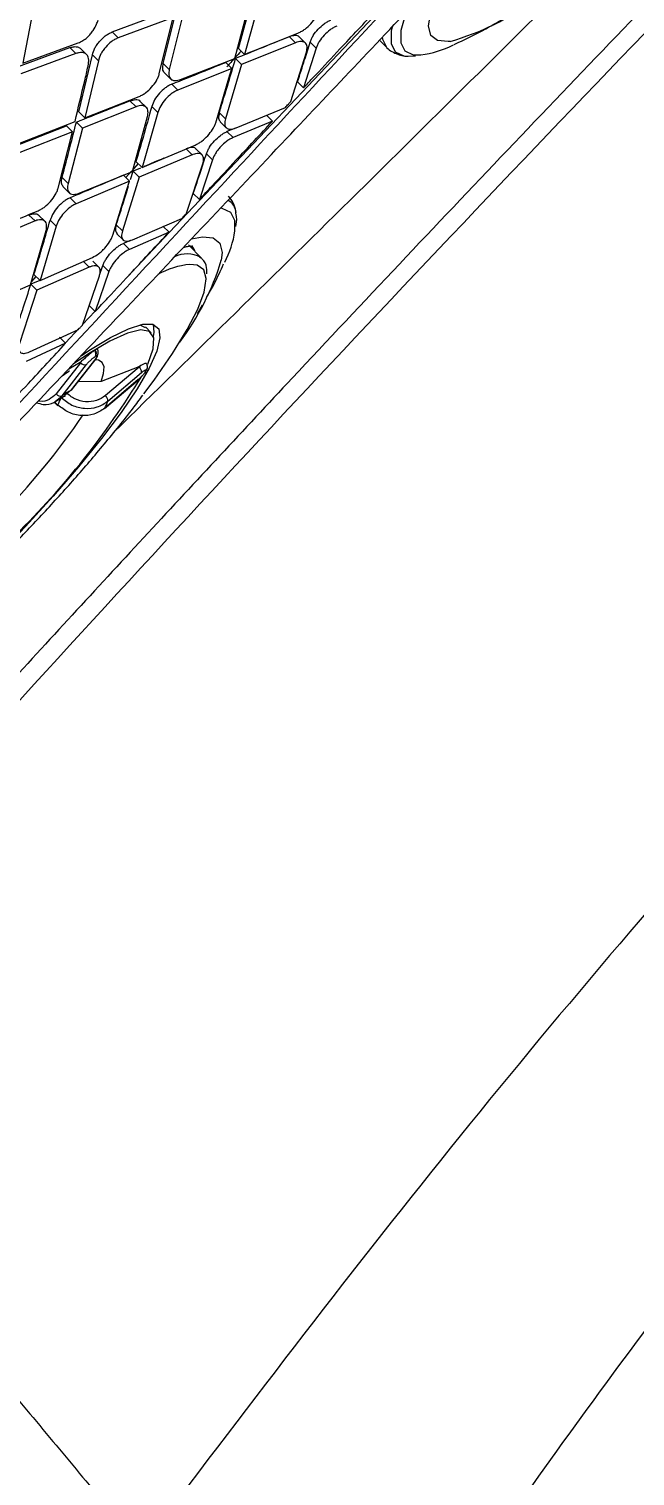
# Model space of a CAD drawing. Extents: x 525 to 613, y 487 to 635.
# Drawn here: x 535.733 to 537.152, y 574.967 to 578.359 of the extents above; entities that cross this region are included whole.
import ezdxf

# ---------------------------------------------------------------- set-up
doc = ezdxf.new("R2010")
doc.units = 0
doc.header["$MEASUREMENT"] = 0
doc.layers.add('1', color=4, linetype='Continuous')
doc.layers.add('STD TEST', color=3, linetype='Continuous')

# ---------------------------------------------------------------- blocks, each defined once
blk = doc.blocks.new('2023 VANGUARD')
at = {"layer": '1', "color": 3, "linetype": 'Continuous', "lineweight": 25}
for p, q in [((-30.8988, -12.6968), (-32.8982, -14.8088)), ((-33.2152, -14.2741), (-33.2417, -14.4127)), ((-32.7453, -14.4016), (-32.7109, -14.272)), ((-32.7365, -14.3784), (-32.7007, -14.249)), ((-32.6866, -14.2629), (-32.7224, -14.3924)), ((-33.0322, -14.3396), (-32.9033, -14.2914)), ((-32.8892, -14.3053), (-33.0182, -14.3535)), ((-32.922, -14.4377), (-32.8892, -14.3053)), ((-32.9127, -14.4134), (-32.8799, -14.2826)), ((-32.8658, -14.2965), (-32.8986, -14.4274)), ((-33.0182, -14.3535), (-33.0322, -14.3396)), ((-32.6993, -14.3831), (-32.596, -14.3416)), ((-33.2607, -14.4239), (-33.1312, -14.3763)), ((-33.2417, -14.4127), (-33.1119, -14.3654)), ((-33.1312, -14.3763), (-33.1171, -14.3901)), ((-33.0923, -14.3924), (-33.1062, -14.3787)), ((-32.7365, -14.3784), (-32.7224, -14.3924)), ((-32.6029, -14.3647), (-32.7291, -14.4157)), ((-32.6029, -14.3647), (-32.6171, -14.3507)), ((-32.5796, -14.3656), (-32.5938, -14.3516)), ((-32.5545, -14.3775), (-32.5838, -14.4704)), ((-32.5687, -14.3635), (-32.5545, -14.3775)), ((-32.406, -14.3588), (-32.3895, -14.3752)), ((-32.3909, -14.3737), (-32.3895, -14.3752)), ((-33.1171, -14.3901), (-33.2467, -14.4378)), ((-33.1103, -14.5267), (-33.0788, -14.393)), ((-33.0647, -14.4069), (-33.0962, -14.5406)), ((-33.0647, -14.4069), (-33.0788, -14.393)), ((-32.8986, -14.4273), (-32.9127, -14.4134)), ((-32.872, -14.451), (-32.7453, -14.4016)), ((-32.752, -14.4249), (-32.7662, -14.4109)), ((-32.7291, -14.4157), (-32.7432, -14.4017)), ((-32.6139, -14.5027), (-32.5774, -14.3868)), ((-32.3391, -14.3965), (-32.3215, -14.3956)), ((-32.9095, -14.4356), (-32.8954, -14.4495)), ((-32.752, -14.4249), (-32.8784, -14.4757)), ((-32.7899, -14.5523), (-32.7587, -14.4481)), ((-32.7291, -14.4157), (-32.7671, -14.5429)), ((-32.7587, -14.4481), (-32.752, -14.4249)), ((-32.8925, -14.4618), (-32.8784, -14.4757)), ((-32.5838, -14.4704), (-32.598, -14.4564)), ((-32.9765, -14.5149), (-33.1021, -14.5647)), ((-33.0962, -14.5406), (-32.969, -14.4906)), ((-32.9765, -14.5149), (-32.9906, -14.5009)), ((-32.9527, -14.5162), (-32.9668, -14.5022)), ((-32.9256, -14.5284), (-32.9397, -14.5144)), ((-32.7421, -14.5645), (-32.6267, -14.5164)), ((-33.2468, -14.5993), (-33.1193, -14.5496)), ((-33.1021, -14.5647), (-33.1162, -14.5507)), ((-33.0962, -14.5406), (-33.1103, -14.5267)), ((-32.985, -14.6664), (-32.9496, -14.5378)), ((-32.9256, -14.5284), (-32.9624, -14.6569)), ((-32.7671, -14.5429), (-32.7813, -14.5289)), ((-32.7793, -14.5499), (-32.7651, -14.564)), ((-32.6567, -14.5485), (-32.7493, -14.5873)), ((-32.6567, -14.5485), (-32.6709, -14.5344)), ((-33.2664, -14.6098), (-33.1393, -14.5598)), ((-33.1252, -14.5737), (-33.2524, -14.6237)), ((-33.1588, -14.7053), (-33.1252, -14.5737)), ((-33.1252, -14.5737), (-33.1393, -14.5598)), ((-33.1021, -14.5647), (-33.1357, -14.6947)), ((-32.7436, -14.5648), (-32.7635, -14.5732)), ((-32.7635, -14.5732), (-32.7493, -14.5873)), ((-32.9406, -14.6477), (-32.8377, -14.6045)), ((-32.8448, -14.6274), (-32.859, -14.6133)), ((-32.8219, -14.6278), (-32.8361, -14.6137)), ((-32.9711, -14.6482), (-32.9865, -14.6652)), ((-32.9624, -14.6569), (-32.9766, -14.6428)), ((-32.8448, -14.6274), (-32.9693, -14.68)), ((-32.9624, -14.6569), (-32.9406, -14.6477)), ((-32.8581, -14.7646), (-32.82, -14.6487)), ((-32.7974, -14.6391), (-32.828, -14.7323)), ((-32.7974, -14.6391), (-32.8116, -14.6251)), ((-33.1357, -14.6947), (-33.1498, -14.6807)), ((-33.1099, -14.7176), (-32.985, -14.6664)), ((-32.9693, -14.68), (-33.0085, -14.806)), ((-32.9919, -14.6895), (-33.0061, -14.6755)), ((-32.9869, -14.6656), (-33.0007, -14.6808)), ((-32.9894, -14.6851), (-32.9835, -14.6659)), ((-32.9661, -14.6585), (-32.9835, -14.6659)), ((-32.9693, -14.68), (-32.9835, -14.6659)), ((-33.147, -14.7026), (-33.1328, -14.7166)), ((-32.9919, -14.6895), (-33.1165, -14.7421)), ((-33.0309, -14.8157), (-32.9985, -14.7114)), ((-32.9985, -14.7114), (-32.9919, -14.6895)), ((-32.828, -14.7323), (-32.8423, -14.7182)), ((-33.1165, -14.7421), (-33.1306, -14.7281)), ((-33.2131, -14.7826), (-33.3369, -14.8343)), ((-33.2131, -14.7826), (-33.2273, -14.7686)), ((-33.1899, -14.7834), (-33.204, -14.7695)), ((-33.1635, -14.795), (-33.1777, -14.7809)), ((-32.9844, -14.8267), (-32.8694, -14.7766)), ((-33.2237, -14.9322), (-33.1872, -14.8047)), ((-33.1635, -14.795), (-33.2014, -14.9223)), ((-33.0085, -14.806), (-33.0228, -14.7919)), ((-33.0211, -14.8126), (-33.0069, -14.8267)), ((-32.8982, -14.8088), (-32.9998, -14.9169)), ((-32.8992, -14.8087), (-32.9919, -14.8492)), ((-32.8992, -14.8087), (-32.9135, -14.7946)), ((-32.9905, -14.8283), (-33.0062, -14.8351)), ((-32.9919, -14.8492), (-33.0062, -14.8351)), ((-32.8232, -14.8696), (-32.8536, -14.8382)), ((-33.1813, -14.9133), (-33.0786, -14.868)), ((-33.086, -14.8907), (-33.1002, -14.8766)), ((-33.0636, -14.8906), (-33.0779, -14.8765)), ((-33.0619, -14.9097), (-33.0542, -14.887)), ((-33.0542, -14.887), (-33.0399, -14.9012)), ((-32.8232, -14.8696), (-32.8249, -14.868)), ((-33.202, -14.9217), (-33.2229, -14.931)), ((-33.211, -14.9128), (-33.2215, -14.9244)), ((-33.2014, -14.9223), (-33.2157, -14.9082)), ((-33.086, -14.8907), (-33.2086, -14.9451)), ((-33.1021, -15.027), (-33.0621, -14.9111)), ((-33.0399, -14.9012), (-33.0721, -14.9946)), ((-33.3465, -14.9853), (-33.2237, -14.9322)), ((-33.2086, -14.9451), (-33.2493, -15.0698)), ((-33.2086, -14.9451), (-33.2229, -14.931)), ((-33.0721, -14.9946), (-33.0865, -14.9804)), ((-32.8322, -14.9998), (-32.8207, -14.9791)), ((-33.0725, -14.9942), (-33.1016, -15.0253)), ((-33.2261, -15.0895), (-33.1115, -15.037)), ((-33.1413, -15.0691), (-33.1557, -15.0549)), ((-33.1094, -15.0337), (-33.142, -15.0684)), ((-32.9675, -15.0263), (-32.9553, -15.0321)), ((-32.9407, -15.0447), (-32.9541, -15.0308)), ((-33.1413, -15.0691), (-33.2339, -15.1117)), ((-33.0733, -15.0859), (-33.0722, -15.0853)), ((-33.1064, -15.1147), (-33.1636, -15.188)), ((-33.1496, -15.1923), (-33.0924, -15.119)), ((-33.107, -15.1141), (-33.1342, -15.1298)), ((-33.0713, -15.1062), (-33.1285, -15.1795)), ((-33.1274, -15.1786), (-33.0702, -15.1052)), ((-33.1031, -15.1106), (-33.107, -15.1141)), ((-33.107, -15.1141), (-33.1064, -15.1147)), ((-33.1064, -15.1147), (-33.1031, -15.1106)), ((-33.0724, -15.1002), (-33.0714, -15.0996)), ((-32.9701, -15.1244), (-33.0579, -15.159)), ((-32.9695, -15.1249), (-33.0481, -15.192)), ((-32.9655, -15.1216), (-32.9701, -15.1244)), ((-32.9701, -15.1244), (-32.9695, -15.1249)), ((-32.9695, -15.1249), (-32.9655, -15.1216)), ((-33.0579, -15.159), (-33.1128, -15.1598)), ((-33.0504, -15.2223), (-32.9718, -15.1553)), ((-32.9712, -15.1545), (-33.0498, -15.2216)), ((-33.0423, -15.2048), (-32.9637, -15.1377)), ((-32.9712, -15.1545), (-32.9718, -15.1553)), ((-32.9536, -15.1341), (-32.954, -15.1349)), ((-32.9514, -15.1315), (-32.9511, -15.1307)), ((-33.1651, -15.2046), (-33.1496, -15.1923)), ((-33.1285, -15.1795), (-33.1441, -15.1918)), ((-33.1683, -15.2071), (-33.1596, -15.2156)), ((-33.1659, -15.2078), (-33.1596, -15.2139)), ((-33.0504, -15.2223), (-33.0498, -15.2216))]:
    blk.add_line(p, q, dxfattribs=at)
at = {"layer": '1', "color": 3, "linetype": 'Continuous', "lineweight": 25, "flags": 128}
for points in [[(-32.2408, -14.3617), (-32.2449, -14.3622), (-32.2703, -14.3599), (-32.2857, -14.3475), (-32.291, -14.3251), (-32.2861, -14.293), (-32.271, -14.2518), (-32.2459, -14.2021), (-32.2249, -14.1662)], [(-32.3429, -14.2912), (-32.3454, -14.298), (-32.356, -14.3361), (-32.3564, -14.3649), (-32.3467, -14.384), (-32.327, -14.393), (-32.3094, -14.3934)], [(-32.3767, -14.3278), (-32.3787, -14.3375), (-32.3791, -14.3668), (-32.3692, -14.3862), (-32.3491, -14.3954), (-32.3436, -14.3961)], [(-32.3996, -14.3519), (-32.399, -14.3562), (-32.3909, -14.3737)], [(-32.7224, -14.3924), (-32.7095, -14.3872), (-32.6993, -14.3831)], [(-32.7447, -14.806), (-32.7449, -14.7815), (-32.7546, -14.7624), (-32.7744, -14.7534), (-32.7786, -14.7529)], [(-32.8468, -14.8247), (-32.8211, -14.8196), (-32.7957, -14.8218), (-32.7803, -14.8342), (-32.775, -14.8567), (-32.7767, -14.8748)], [(-32.8464, -14.8398), (-32.8398, -14.852), (-32.8397, -14.8526)], [(-32.8124, -14.9176), (-32.8179, -14.8973), (-32.8335, -14.8861), (-32.8501, -14.8844)], [(-33.2014, -14.9223), (-33.1902, -14.9173), (-33.1813, -14.9133)], [(-32.9578, -15.1879), (-32.9341, -15.1558), (-32.891, -15.0932), (-32.8567, -15.0373), (-32.832, -14.989), (-32.8171, -14.9491), (-32.8124, -14.9184), (-32.8124, -14.9176)], [(-33.1053, -15.0988), (-33.0867, -15.0863), (-33.0364, -15.0557), (-32.994, -15.035), (-32.9606, -15.0246), (-32.9369, -15.0248), (-32.9234, -15.0355), (-32.9204, -15.0566), (-32.928, -15.0875), (-32.946, -15.1275), (-32.974, -15.1759), (-33.0114, -15.2314), (-33.0574, -15.2928), (-33.1109, -15.3588), (-33.1707, -15.4279), (-33.2355, -15.4986), (-33.262, -15.5265)], [(-32.9357, -15.0532), (-32.9341, -15.0429), (-32.9357, -15.0252)], [(-32.9492, -15.1182), (-32.9364, -15.0822), (-32.9349, -15.0565), (-32.9446, -15.0415), (-32.9655, -15.0379), (-32.9968, -15.0455), (-33.038, -15.0643), (-33.0879, -15.0937), (-33.1239, -15.1178)], [(-33.0579, -15.159), (-33.0523, -15.1397), (-33.0514, -15.1247), (-33.0554, -15.1144), (-33.0641, -15.1088), (-33.0721, -15.1077)], [(-33.1274, -15.1786), (-33.1275, -15.1787), (-33.1285, -15.1795)]]:
    blk.add_lwpolyline(points, dxfattribs=at)
at = {"layer": '1', "color": 3, "linetype": 'Continuous', "lineweight": 25}
for centre, radius, start, end in [((-32.4023, -13.7901), 0.594, 285.77, 307.1847), ((-32.3408, -14.1568), 0.2387, 277.5664, 296.8323), ((-32.7772, -14.7656), 0.0354, 4.1239, 62.5112), ((-32.9901, -14.766), 0.2487, 332.8873, 350.7415), ((-32.8301, -15.0814), 0.198, 95.7808, 118.8733), ((-32.8568, -14.9264), 0.0665, 61.4405, 116.6239), ((-33.3723, -14.6931), 0.6227, 323.1431, 343.0369), ((-33.0826, -15.0937), 0.0121, 327.2055, 39.7391), ((-33.0815, -15.093), 0.0121, 327.2055, 39.7391), ((-33.0961, -15.1063), 0.0133, 219.1751, 286.3601), ((-33.0733, -15.1028), 0.004, 301.1015, 347.9253), ((-32.9791, -15.137), 0.0154, 357.397, 51.7679), ((-34.5853, -14.1616), 1.8975, 314.3574, 328.7503), ((-32.9602, -15.1276), 0.00961, 310.2856, 335.728), ((-32.9598, -15.1268), 0.00956, 310.2298, 346.43), ((-33.1533, -15.1796), 0.0133, 219.1741, 286.3598), ((-32.8269, -15.6997), 0.6013, 120.1035, 122.458), ((-33.0577, -15.2041), 0.0154, 357.3974, 51.7686), ((-33.3462, -15.1194), 0.2091, 333.1296, 338.454), ((-33.2732, -15.1111), 0.2492, 333.6731, 337.9105), ((-34.5543, -14.2466), 1.7593, 315.5602, 325.7504)]:
    blk.add_arc(centre, radius, start, end, dxfattribs=at)
for points, knots in [([(-26.2566, -9.0066), (-26.2864, -9.0326), (-26.3462, -9.0848), (-26.4359, -9.1634), (-26.5259, -9.2425), (-26.6162, -9.322), (-26.7068, -9.4021), (-26.7976, -9.4826), (-26.9625, -9.6292), (-27.2007, -9.8424), (-27.5634, -10.1702), (-27.9771, -10.5489), (-28.6449, -11.1694), (-29.5104, -11.9931), (-30.387, -12.8555), (-31.0802, -13.5544), (-31.5958, -14.0829), (-32.1064, -14.615), (-32.5004, -15.0325), (-32.7801, -15.3322), (-32.9483, -15.5135), (-33.1156, -15.6948), (-33.282, -15.8763), (-33.4475, -16.0578), (-33.6121, -16.2395), (-33.7759, -16.4212), (-33.9388, -16.6031), (-34.1008, -16.785), (-34.2619, -16.967), (-34.4222, -17.1491), (-34.5284, -17.2708), (-34.5815, -17.3315)], [0, 0, 0, 0, 0.010126, 0.020295, 0.030505, 0.040758, 0.051054, 0.061392, 0.071773, 0.107388, 0.142994, 0.196448, 0.250296, 0.375054, 0.500194, 0.562652, 0.625129, 0.687783, 0.750122, 0.771141, 0.792123, 0.813067, 0.833974, 0.854846, 0.875682, 0.896484, 0.917252, 0.937986, 0.958689, 0.97936, 1, 1, 1, 1]), ([(-34.2953, -16.3564), (-34.1482, -16.2012), (-33.8522, -15.8888), (-33.42, -15.4314), (-33.0101, -14.9978), (-32.6366, -14.6027), (-32.2647, -14.2094), (-31.8859, -13.8093), (-31.4915, -13.3934), (-31.1636, -13.0484), (-30.8998, -12.7711), (-30.6977, -12.5589), (-30.4946, -12.3458), (-30.2801, -12.1209), (-30.0435, -11.873), (-29.7782, -11.5954), (-29.4728, -11.2761), (-29.1252, -10.9132), (-28.7335, -10.5043), (-28.3069, -10.0592), (-27.8593, -9.5924), (-27.5544, -9.2736), (-27.4031, -9.1154)], [0, 0, 0, 0, 0.064164, 0.129134, 0.188798, 0.243179, 0.292266, 0.351199, 0.408496, 0.464259, 0.494029, 0.523343, 0.552199, 0.582361, 0.616634, 0.655054, 0.697624, 0.749251, 0.805912, 0.867594, 0.93432, 1, 1, 1, 1]), ([(-26.5548, -9.3729), (-26.8823, -9.6598), (-27.5372, -10.2335), (-28.505, -11.1178), (-29.4609, -12.0181), (-30.4026, -12.9353), (-31.3297, -13.8678), (-32.2405, -14.8151), (-33.1358, -15.775), (-33.7174, -16.4252), (-34.0082, -16.7503)], [0, 0, 0, 0, 0.125, 0.25, 0.375, 0.5, 0.625, 0.75, 0.875, 1, 1, 1, 1]), ([(-25.4146, -10.4282), (-25.7372, -10.6679), (-26.3791, -11.1448), (-27.2948, -11.9177), (-28.1843, -12.7094), (-29.0476, -13.5262), (-29.8857, -14.3564), (-30.7025, -15.1973), (-31.4896, -16.0589), (-32.2522, -16.9521), (-32.7261, -17.5775), (-32.9643, -17.8919)], [0, 0, 0, 0, 0.113392, 0.225638, 0.337341, 0.448782, 0.560233, 0.669481, 0.778832, 0.888788, 1, 1, 1, 1]), ([(-24.9408, -10.9166), (-25.0731, -11.004), (-25.3406, -11.1805), (-25.7398, -11.4588), (-26.1419, -11.7506), (-26.5459, -12.0569), (-26.94, -12.3686), (-27.3913, -12.7403), (-27.9037, -13.1831), (-28.49, -13.719), (-29.0089, -14.2196), (-29.452, -14.6653), (-29.8107, -15.0385), (-30.1521, -15.4062), (-30.4762, -15.7679), (-30.7928, -16.1342), (-31.1698, -16.5871), (-31.5985, -17.1306), (-32.0622, -17.7557), (-32.3496, -18.1776), (-32.4913, -18.3855)], [0, 0, 0, 0, 0.044709, 0.090349, 0.13691, 0.184379, 0.232745, 0.277954, 0.348418, 0.422679, 0.500679, 0.550525, 0.598903, 0.645795, 0.691185, 0.735062, 0.781563, 0.856423, 0.929252, 1, 1, 1, 1]), ([(-30.8971, -12.6971), (-31.3091, -13.1322), (-31.9424, -13.8012), (-33.0721, -15.0172), (-33.7928, -15.7949), (-34.2948, -16.3366)], [0, 0, 0, 0, 0.360925, 0.55487, 1, 1, 1, 1]), ([(-33.0284, -15.2776), (-32.8381, -15.091), (-32.4456, -14.706), (-32.0551, -14.318), (-31.8539, -14.1182)], [0, 0, 0, 0, 0.484893, 1, 1, 1, 1]), ([(-33.1119, -14.3654), (-33.1082, -14.3638), (-33.1012, -14.3607), (-33.0912, -14.353), (-33.083, -14.3446), (-33.0751, -14.3342), (-33.0689, -14.3227), (-33.0665, -14.315), (-33.0655, -14.3118)], [0, 0, 0, 0, 0.18178, 0.347358, 0.496725, 0.629884, 0.846851, 1, 1, 1, 1]), ([(-32.596, -14.3416), (-32.5934, -14.3404), (-32.5883, -14.3381), (-32.5782, -14.3314), (-32.5662, -14.3206), (-32.5565, -14.3078), (-32.5507, -14.2973), (-32.549, -14.2922), (-32.5481, -14.2896)], [0, 0, 0, 0, 0.13291, 0.26074, 0.500483, 0.743146, 0.869881, 1, 1, 1, 1]), ([(-32.5838, -14.4704), (-32.5803, -14.4667), (-32.5709, -14.4566), (-32.5425, -14.4263), (-32.4893, -14.3693), (-32.442, -14.3188), (-32.4136, -14.2884)], [0, 0, 0, 0, 0.062042, 0.166057, 0.5, 1, 1, 1, 1]), ([(-32.5687, -14.3635), (-32.5678, -14.361), (-32.566, -14.356), (-32.5602, -14.3455), (-32.5504, -14.3328), (-32.5383, -14.3219), (-32.5281, -14.3152), (-32.5231, -14.3129), (-32.5205, -14.3118)], [0, 0, 0, 0, 0.128994, 0.255344, 0.499516, 0.740453, 0.867981, 1, 1, 1, 1]), ([(-32.2315, -14.3691), (-32.2062, -14.3571), (-32.1634, -14.3368), (-32.1239, -14.3133), (-32.1078, -14.3037)], [0, 0, 0, 0, 0.591671, 1, 1, 1, 1]), ([(-33.0788, -14.393), (-33.0771, -14.3877), (-33.0746, -14.3797), (-33.0678, -14.3688), (-33.06, -14.3589), (-33.0506, -14.35), (-33.0405, -14.3432), (-33.035, -14.3408), (-33.0322, -14.3396)], [0, 0, 0, 0, 0.24449, 0.370606, 0.499001, 0.727975, 0.858716, 1, 1, 1, 1]), ([(-32.5063, -14.3258), (-32.5089, -14.3269), (-32.5139, -14.3292), (-32.5241, -14.336), (-32.5362, -14.3468), (-32.546, -14.3595), (-32.5518, -14.37), (-32.5536, -14.375), (-32.5545, -14.3775)], [0, 0, 0, 0, 0.132001, 0.259527, 0.500498, 0.744643, 0.870995, 1, 1, 1, 1]), ([(-33.1312, -14.3763), (-33.1277, -14.3753), (-33.1212, -14.3734), (-33.1133, -14.3744), (-33.1084, -14.3764), (-33.1067, -14.3784), (-33.1064, -14.3788)], [0, 0, 0, 0, 0.337617, 0.647449, 0.929463, 1, 1, 1, 1]), ([(-33.0182, -14.3535), (-33.021, -14.3547), (-33.0263, -14.357), (-33.0365, -14.3638), (-33.0459, -14.3726), (-33.0537, -14.3826), (-33.0605, -14.3936), (-33.063, -14.4016), (-33.0647, -14.4069)], [0, 0, 0, 0, 0.139359, 0.269242, 0.499688, 0.628048, 0.754519, 1, 1, 1, 1]), ([(-32.6171, -14.3507), (-32.6406, -14.3602), (-32.6827, -14.3772), (-32.7247, -14.3942), (-32.7432, -14.4017)], [0, 0, 0, 0, 0.56, 1, 1, 1, 1]), ([(-32.594, -14.3518), (-32.5941, -14.3515), (-32.5956, -14.3483), (-32.6034, -14.3469), (-32.6125, -14.3494), (-32.6171, -14.3507)], [0, 0, 0, 0, 0.03837, 0.518508, 1, 1, 1, 1]), ([(-32.5774, -14.3868), (-32.5764, -14.3822), (-32.5746, -14.373), (-32.5788, -14.3652), (-32.5846, -14.3623), (-32.5918, -14.3614), (-32.5982, -14.3633), (-32.6029, -14.3647)], [0, 0, 0, 0, 0.249239, 0.499047, 0.656024, 0.750174, 1, 1, 1, 1]), ([(-32.598, -14.4564), (-32.5925, -14.4391), (-32.5826, -14.4083), (-32.5729, -14.3772), (-32.5687, -14.3635)], [0, 0, 0, 0, 0.56, 1, 1, 1, 1]), ([(-32.3923, -14.3716), (-32.3918, -14.3724), (-32.3863, -14.3814), (-32.3665, -14.3912), (-32.3489, -14.397), (-32.3395, -14.3965), (-32.3391, -14.3965)], [0, 0, 0, 0, 0.042847, 0.515585, 0.979117, 1, 1, 1, 1]), ([(-33.0881, -14.4156), (-33.0876, -14.4121), (-33.0868, -14.4057), (-33.0883, -14.3976), (-33.0928, -14.3908), (-33.099, -14.3882), (-33.1049, -14.3877), (-33.1096, -14.388), (-33.1146, -14.3894), (-33.1171, -14.3901)], [0, 0, 0, 0, 0.170282, 0.315537, 0.500644, 0.722407, 0.74967, 0.875172, 1, 1, 1, 1]), ([(-32.9094, -14.4355), (-32.9105, -14.4343), (-32.9126, -14.4318), (-32.9146, -14.4247), (-32.9134, -14.4178), (-32.9127, -14.4134)], [0, 0, 0, 0, 0.2539375, 0.5242882, 1, 1, 1, 1]), ([(-32.8925, -14.4618), (-32.8689, -14.4523), (-32.8267, -14.4354), (-32.7847, -14.4184), (-32.7662, -14.4109)], [0, 0, 0, 0, 0.56, 1, 1, 1, 1]), ([(-32.7813, -14.5289), (-32.7741, -14.5053), (-32.7612, -14.4631), (-32.7487, -14.4205), (-32.7432, -14.4017)], [0, 0, 0, 0, 0.56, 1, 1, 1, 1]), ([(-32.7303, -14.3845), (-32.7351, -14.3897), (-32.7464, -14.402), (-32.7576, -14.4143), (-32.764, -14.4213)], [0, 0, 0, 0, 0.42684, 1, 1, 1, 1]), ([(-33.1193, -14.5496), (-33.1118, -14.5177), (-33.1017, -14.4745), (-33.0909, -14.4302), (-33.0884, -14.417), (-33.0881, -14.4156)], [0, 0, 0, 0, 0.716078, 0.969511, 1, 1, 1, 1]), ([(-32.969, -14.4906), (-32.9664, -14.4894), (-32.9612, -14.487), (-32.9511, -14.4802), (-32.9393, -14.4693), (-32.9299, -14.4563), (-32.9245, -14.4455), (-32.9228, -14.4403), (-32.922, -14.4377)], [0, 0, 0, 0, 0.136288, 0.265067, 0.499297, 0.745271, 0.871642, 1, 1, 1, 1]), ([(-32.8986, -14.4273), (-32.8993, -14.4318), (-32.9005, -14.4387), (-32.8984, -14.4459), (-32.896, -14.4492), (-32.8937, -14.451), (-32.8909, -14.4527), (-32.8844, -14.4545), (-32.8766, -14.4523), (-32.872, -14.451)], [0, 0, 0, 0, 0.229625, 0.360156, 0.500899, 0.531309, 0.583193, 0.750977, 1, 1, 1, 1]), ([(-32.8925, -14.4618), (-32.8951, -14.4629), (-32.9002, -14.4653), (-32.9103, -14.4721), (-32.9221, -14.483), (-32.934, -14.4988), (-32.9378, -14.5092), (-32.9397, -14.5144)], [0, 0, 0, 0, 0.134377, 0.262676, 0.500272, 0.748824, 1, 1, 1, 1]), ([(-32.8784, -14.4757), (-32.881, -14.4769), (-32.8861, -14.4792), (-32.8961, -14.486), (-32.908, -14.4969), (-32.9198, -14.5128), (-32.9237, -14.5232), (-32.9256, -14.5284)], [0, 0, 0, 0, 0.133757, 0.261809, 0.500021, 0.748806, 1, 1, 1, 1]), ([(-33.1162, -14.5507), (-33.0927, -14.5414), (-33.0508, -14.5249), (-33.009, -14.5082), (-32.9906, -14.5009)], [0, 0, 0, 0, 0.56, 1, 1, 1, 1]), ([(-32.9906, -14.5009), (-32.986, -14.4997), (-32.9769, -14.4972), (-32.9689, -14.4988), (-32.9672, -14.5021), (-32.9671, -14.5024)], [0, 0, 0, 0, 0.476544, 0.953288, 1, 1, 1, 1]), ([(-32.9397, -14.5144), (-32.9465, -14.5386), (-32.9585, -14.5817), (-32.971, -14.6241), (-32.9766, -14.6428)], [0, 0, 0, 0, 0.56, 1, 1, 1, 1]), ([(-32.9496, -14.5377), (-32.9489, -14.5335), (-32.9477, -14.5267), (-32.9498, -14.5196), (-32.9537, -14.5144), (-32.9604, -14.5117), (-32.9682, -14.5122), (-32.9732, -14.5136), (-32.9756, -14.5145), (-32.9762, -14.5148), (-32.9764, -14.5148), (-32.9765, -14.5149), (-32.9765, -14.5149)], [0, 0, 0, 0, 0.225118, 0.356715, 0.500735, 0.716133, 0.871345, 0.966033, 0.990615, 0.997206, 0.999657, 1, 1, 1, 1]), ([(-32.6267, -14.5164), (-32.6243, -14.5139), (-32.6201, -14.5093), (-32.6158, -14.5047), (-32.6139, -14.5027)], [0, 0, 0, 0, 0.559999, 1, 1, 1, 1]), ([(-33.1498, -14.6807), (-33.1434, -14.6566), (-33.132, -14.6136), (-33.121, -14.5699), (-33.1162, -14.5507)], [0, 0, 0, 0, 0.56, 1, 1, 1, 1]), ([(-32.828, -14.7323), (-32.818, -14.7215), (-32.7895, -14.6909), (-32.7324, -14.6296), (-32.6852, -14.5791), (-32.6567, -14.5485)], [0, 0, 0, 0, 0.175351, 0.5, 1, 1, 1, 1]), ([(-32.7813, -14.5289), (-32.7823, -14.5336), (-32.7843, -14.5426), (-32.7808, -14.5474), (-32.779, -14.5498)], [0, 0, 0, 0, 0.520982, 1, 1, 1, 1]), ([(-32.7671, -14.5429), (-32.7681, -14.5475), (-32.7699, -14.5567), (-32.7655, -14.5651), (-32.7593, -14.5674), (-32.7519, -14.5676), (-32.7467, -14.566), (-32.7421, -14.5645)], [0, 0, 0, 0, 0.249174, 0.499176, 0.722957, 0.749939, 1, 1, 1, 1]), ([(-32.8377, -14.6045), (-32.8351, -14.6033), (-32.8301, -14.6009), (-32.82, -14.5941), (-32.8081, -14.5832), (-32.7983, -14.5704), (-32.7926, -14.56), (-32.7908, -14.5549), (-32.7899, -14.5523)], [0, 0, 0, 0, 0.133077, 0.260959, 0.500551, 0.743262, 0.869946, 1, 1, 1, 1]), ([(-32.8116, -14.6251), (-32.8107, -14.6225), (-32.8089, -14.6176), (-32.803, -14.6072), (-32.7932, -14.5944), (-32.7812, -14.5836), (-32.7711, -14.5768), (-32.7661, -14.5744), (-32.7635, -14.5732)], [0, 0, 0, 0, 0.129024, 0.255371, 0.499566, 0.740147, 0.867733, 1, 1, 1, 1]), ([(-32.8363, -14.6139), (-32.8364, -14.6137), (-32.8373, -14.6116), (-32.8411, -14.6108), (-32.8479, -14.6097), (-32.8543, -14.6118), (-32.859, -14.6133)], [0, 0, 0, 0, 0.038571, 0.341143, 0.519703, 1, 1, 1, 1]), ([(-32.7493, -14.5873), (-32.7519, -14.5885), (-32.7569, -14.5908), (-32.7669, -14.5976), (-32.7766, -14.6064), (-32.7849, -14.6162), (-32.7918, -14.6259), (-32.7954, -14.6341), (-32.7972, -14.6386), (-32.7974, -14.6391)], [0, 0, 0, 0, 0.132194, 0.259725, 0.500252, 0.625117, 0.750524, 0.96896, 1, 1, 1, 1]), ([(-32.9117, -14.6356), (-32.9174, -14.638), (-32.9323, -14.6442), (-32.9471, -14.6505), (-32.9563, -14.6544)], [0, 0, 0, 0, 0.3819282, 1, 1, 1, 1]), ([(-32.82, -14.6487), (-32.8191, -14.6447), (-32.8176, -14.6383), (-32.8191, -14.6314), (-32.8225, -14.6264), (-32.8288, -14.6239), (-32.8361, -14.6245), (-32.8413, -14.626), (-32.8438, -14.6271), (-32.8447, -14.6273), (-32.8448, -14.6274)], [0, 0, 0, 0, 0.215557, 0.349014, 0.499342, 0.709162, 0.862696, 0.959671, 0.995208, 1, 1, 1, 1]), ([(-32.8423, -14.7182), (-32.8365, -14.7009), (-32.8262, -14.67), (-32.8161, -14.6388), (-32.8116, -14.6251)], [0, 0, 0, 0, 0.56, 1, 1, 1, 1]), ([(-33.1468, -14.7024), (-33.1486, -14.7), (-33.1524, -14.6949), (-33.1507, -14.6856), (-33.1498, -14.6807)], [0, 0, 0, 0, 0.479536, 1, 1, 1, 1]), ([(-33.0061, -14.6755), (-33.0293, -14.6853), (-33.0708, -14.7029), (-33.1123, -14.7204), (-33.1306, -14.7281)], [0, 0, 0, 0, 0.56, 1, 1, 1, 1]), ([(-33.2056, -14.7585), (-33.2029, -14.7573), (-33.1978, -14.7549), (-33.1879, -14.748), (-33.1762, -14.737), (-33.1668, -14.7239), (-33.1613, -14.7131), (-33.1596, -14.7079), (-33.1588, -14.7053)], [0, 0, 0, 0, 0.136379, 0.265177, 0.499295, 0.745423, 0.871742, 1, 1, 1, 1]), ([(-33.1357, -14.6947), (-33.1365, -14.6991), (-33.1377, -14.706), (-33.1357, -14.713), (-33.1334, -14.7162), (-33.1312, -14.718), (-33.1284, -14.7196), (-33.122, -14.7213), (-33.1144, -14.7189), (-33.1099, -14.7176)], [0, 0, 0, 0, 0.22948, 0.360047, 0.500911, 0.531781, 0.58382, 0.751012, 1, 1, 1, 1]), ([(-33.0228, -14.7919), (-33.0153, -14.7686), (-33.0057, -14.7383), (-32.9963, -14.7077), (-32.9942, -14.7008)], [0, 0, 0, 0, 0.772614, 1, 1, 1, 1]), ([(-33.1306, -14.7281), (-33.1332, -14.7293), (-33.1383, -14.7317), (-33.1482, -14.7386), (-33.16, -14.7496), (-33.1696, -14.7627), (-33.1751, -14.7734), (-33.1768, -14.7784), (-33.1777, -14.7809)], [0, 0, 0, 0, 0.134528, 0.26276, 0.499647, 0.747866, 0.873516, 1, 1, 1, 1]), ([(-33.1165, -14.7421), (-33.119, -14.7433), (-33.1241, -14.7457), (-33.134, -14.7526), (-33.1458, -14.7636), (-33.1554, -14.7767), (-33.161, -14.7874), (-33.1626, -14.7924), (-33.1635, -14.795)], [0, 0, 0, 0, 0.133923, 0.26192, 0.499443, 0.747817, 0.873529, 1, 1, 1, 1]), ([(-32.7424, -14.7655), (-32.7431, -14.7587), (-32.7448, -14.744), (-32.7544, -14.7311), (-32.7596, -14.7243)], [0, 0, 0, 0, 0.4664901, 1, 1, 1, 1]), ([(-33.3308, -14.8104), (-33.3159, -14.8042), (-33.2741, -14.7869), (-33.2324, -14.7696), (-33.2056, -14.7585)], [0, 0, 0, 0, 0.35742, 1, 1, 1, 1]), ([(-33.2273, -14.7686), (-33.2228, -14.7673), (-33.2139, -14.7647), (-33.206, -14.7661), (-33.2044, -14.7694), (-33.2043, -14.7697)], [0, 0, 0, 0, 0.476308, 0.952817, 1, 1, 1, 1]), ([(-33.2157, -14.9082), (-33.2084, -14.8846), (-33.1955, -14.8425), (-33.1831, -14.7998), (-33.1777, -14.7809)], [0, 0, 0, 0, 0.56, 1, 1, 1, 1]), ([(-33.1871, -14.8047), (-33.1864, -14.8005), (-33.1851, -14.7937), (-33.1871, -14.7868), (-33.1908, -14.7817), (-33.1974, -14.7792), (-33.205, -14.7798), (-33.2099, -14.7814), (-33.2123, -14.7823), (-33.2129, -14.7826), (-33.2131, -14.7826), (-33.2131, -14.7826)], [0, 0, 0, 0, 0.225361, 0.356896, 0.500743, 0.715877, 0.870997, 0.96577, 0.990461, 0.999035, 1, 1, 1, 1]), ([(-32.8694, -14.7766), (-32.8673, -14.7744), (-32.8635, -14.7704), (-32.8598, -14.7663), (-32.8581, -14.7646)], [0, 0, 0, 0, 0.5599985, 1, 1, 1, 1]), ([(-32.743, -14.7958), (-32.7414, -14.7882), (-32.7394, -14.778), (-32.7418, -14.7681), (-32.7424, -14.7655)], [0, 0, 0, 0, 0.743729, 1, 1, 1, 1]), ([(-33.0786, -14.868), (-33.0738, -14.8654), (-33.0664, -14.8615), (-33.0566, -14.8532), (-33.0475, -14.8441), (-33.0396, -14.8337), (-33.0337, -14.8233), (-33.0319, -14.8183), (-33.0309, -14.8157)], [0, 0, 0, 0, 0.250291, 0.376884, 0.500629, 0.743324, 0.869965, 1, 1, 1, 1]), ([(-33.0721, -14.9946), (-33.0621, -14.9839), (-33.0333, -14.9529), (-32.9757, -14.8909), (-32.9281, -14.8397), (-32.8992, -14.8087)], [0, 0, 0, 0, 0.173335, 0.5, 1, 1, 1, 1]), ([(-33.0228, -14.7919), (-33.0239, -14.7966), (-33.026, -14.8055), (-33.0225, -14.8102), (-33.0209, -14.8124)], [0, 0, 0, 0, 0.521167, 1, 1, 1, 1]), ([(-33.0085, -14.806), (-33.0095, -14.8105), (-33.0115, -14.8197), (-33.0073, -14.8278), (-33.0013, -14.8299), (-32.994, -14.83), (-32.989, -14.8283), (-32.9844, -14.8267)], [0, 0, 0, 0, 0.249005, 0.49908, 0.723722, 0.749944, 1, 1, 1, 1]), ([(-33.0542, -14.887), (-33.0532, -14.8846), (-33.0513, -14.8796), (-33.0454, -14.8693), (-33.0356, -14.8566), (-33.0236, -14.8456), (-33.0136, -14.8388), (-33.0087, -14.8363), (-33.0062, -14.8351)], [0, 0, 0, 0, 0.129127, 0.255477, 0.49952, 0.739811, 0.867471, 1, 1, 1, 1]), ([(-32.9919, -14.8492), (-32.9944, -14.8505), (-32.9993, -14.8529), (-33.0093, -14.8598), (-33.0213, -14.8707), (-33.0311, -14.8835), (-33.037, -14.8938), (-33.0389, -14.8987), (-33.0399, -14.9012)], [0, 0, 0, 0, 0.132555, 0.260266, 0.500713, 0.744653, 0.87094, 1, 1, 1, 1]), ([(-32.8651, -14.8444), (-32.8619, -14.8435), (-32.8516, -14.8406), (-32.8439, -14.8415), (-32.8446, -14.8412), (-32.8449, -14.8411)], [0, 0, 0, 0, 0.229782, 0.740529, 1, 1, 1, 1]), ([(-33.0621, -14.9111), (-33.0611, -14.9071), (-33.0595, -14.9008), (-33.0609, -14.894), (-33.0642, -14.8892), (-33.0702, -14.887), (-33.0778, -14.8876), (-33.0828, -14.8896), (-33.0857, -14.8906), (-33.086, -14.8907)], [0, 0, 0, 0, 0.215825, 0.349189, 0.499284, 0.706911, 0.85973, 0.985573, 1, 1, 1, 1]), ([(-32.8104, -14.9068), (-32.8104, -14.9019), (-32.8104, -14.8892), (-32.8165, -14.8743), (-32.825, -14.8691), (-32.827, -14.8679)], [0, 0, 0, 0, 0.327571, 0.840567, 1, 1, 1, 1]), ([(-32.8111, -14.9619), (-32.8049, -14.9512), (-32.7904, -14.9261), (-32.7783, -14.8987), (-32.7713, -14.883)], [0, 0, 0, 0, 0.428689, 1, 1, 1, 1]), ([(-33.2514, -15.0187), (-33.2477, -15.0079), (-33.2381, -14.9789), (-33.2287, -14.9494), (-33.2229, -14.931)], [0, 0, 0, 0, 0.373835, 1, 1, 1, 1]), ([(-33.1115, -15.037), (-33.1097, -15.0351), (-33.1066, -15.0318), (-33.1035, -15.0285), (-33.1021, -15.027)], [0, 0, 0, 0, 0.559999, 1, 1, 1, 1]), ([(-33.3159, -15.2574), (-33.3059, -15.2466), (-33.2768, -15.2152), (-33.2186, -15.1524), (-33.1704, -15.1005), (-33.1413, -15.0691)], [0, 0, 0, 0, 0.172072, 0.5, 1, 1, 1, 1]), ([(-33.2493, -15.0698), (-33.2503, -15.0743), (-33.2524, -15.0833), (-33.2485, -15.0911), (-33.2427, -15.093), (-33.2356, -15.0929), (-33.2306, -15.0911), (-33.2261, -15.0895)], [0, 0, 0, 0, 0.248817, 0.498987, 0.723998, 0.749971, 1, 1, 1, 1]), ([(-33.0733, -15.0859), (-33.0753, -15.0873), (-33.0794, -15.09), (-33.0873, -15.0965), (-33.0955, -15.1037), (-33.1006, -15.1083), (-33.1031, -15.1106)], [0, 0, 0, 0, 0.247558, 0.500834, 0.753648, 1, 1, 1, 1]), ([(-33.066, -15.0836), (-33.0664, -15.0833), (-33.0672, -15.0826), (-33.0706, -15.0844), (-33.0722, -15.0853)], [0, 0, 0, 0, 0.505777, 1, 1, 1, 1]), ([(-33.0696, -15.1038), (-33.0685, -15.1018), (-33.0665, -15.0981), (-33.0658, -15.0945), (-33.0655, -15.0928)], [0, 0, 0, 0, 0.532064, 1, 1, 1, 1]), ([(-33.0655, -15.0928), (-33.0654, -15.0925), (-33.0647, -15.09), (-33.0649, -15.087), (-33.0659, -15.085), (-33.0662, -15.0844)], [0, 0, 0, 0, 0.094685, 0.693782, 1, 1, 1, 1]), ([(-33.0924, -15.119), (-33.0908, -15.117), (-33.0875, -15.1131), (-33.0815, -15.1073), (-33.0762, -15.1027), (-33.0737, -15.101), (-33.0724, -15.1002)], [0, 0, 0, 0, 0.279486, 0.559002, 0.779415, 1, 1, 1, 1]), ([(-33.0714, -15.0996), (-33.0701, -15.0989), (-33.0675, -15.0976), (-33.0669, -15.099), (-33.0682, -15.102), (-33.0703, -15.1048), (-33.0713, -15.1062)], [0, 0, 0, 0, 0.2796579, 0.5592269, 0.7795818, 1, 1, 1, 1]), ([(-32.9517, -15.1173), (-32.9517, -15.1173), (-32.9515, -15.1162), (-32.9537, -15.1162), (-32.9582, -15.1176), (-32.9631, -15.1203), (-32.9655, -15.1216)], [0, 0, 0, 0, 0.006839, 0.341257, 0.674857, 1, 1, 1, 1]), ([(-32.9505, -15.129), (-32.9501, -15.1275), (-32.9494, -15.1246), (-32.95, -15.1206), (-32.9508, -15.1181), (-32.9517, -15.1173), (-32.9517, -15.1173)], [0, 0, 0, 0, 0.323859, 0.657621, 0.994879, 1, 1, 1, 1]), ([(-33.1495, -15.1453), (-33.1437, -15.1412), (-33.1372, -15.1366), (-33.1326, -15.1338), (-33.1321, -15.1335)], [0, 0, 0, 0, 0.886246, 1, 1, 1, 1]), ([(-32.954, -15.1349), (-32.9548, -15.1363), (-32.9563, -15.1391), (-32.9612, -15.1448), (-32.9664, -15.1502), (-32.9696, -15.1531), (-32.9712, -15.1545)], [0, 0, 0, 0, 0.2796579, 0.5592269, 0.7795818, 1, 1, 1, 1]), ([(-32.9637, -15.1377), (-32.9618, -15.1362), (-32.9579, -15.1331), (-32.9543, -15.1314), (-32.9528, -15.1317), (-32.9534, -15.1333), (-32.9536, -15.1341)], [0, 0, 0, 0, 0.279486, 0.559002, 0.779415, 1, 1, 1, 1]), ([(-32.9548, -15.1361), (-32.9546, -15.1359), (-32.9541, -15.1353), (-32.9538, -15.1348), (-32.9536, -15.1345)], [0, 0, 0, 0, 0.377451, 1, 1, 1, 1]), ([(-33.5509, -15.8112), (-33.5368, -15.7991), (-33.4953, -15.7634), (-33.4267, -15.7013), (-33.3463, -15.6247), (-33.2682, -15.5466), (-33.1926, -15.4672), (-33.1194, -15.3866), (-33.0494, -15.3044), (-32.9959, -15.239), (-32.9681, -15.201), (-32.9605, -15.1907)], [0, 0, 0, 0, 0.0661386, 0.1941198, 0.319048, 0.4425126, 0.5660406, 0.6906169, 0.8179342, 0.9504935, 1, 1, 1, 1]), ([(-33.1636, -15.188), (-33.1688, -15.1928), (-33.179, -15.2024), (-33.1951, -15.207), (-33.204, -15.2046), (-33.2053, -15.2043)], [0, 0, 0, 0, 0.460826, 0.92274, 1, 1, 1, 1]), ([(-33.1649, -15.2057), (-33.1585, -15.2017), (-33.1504, -15.1966), (-33.1432, -15.1924), (-33.1416, -15.1915)], [0, 0, 0, 0, 0.779889, 1, 1, 1, 1]), ([(-33.0481, -15.192), (-33.0549, -15.1964), (-33.0685, -15.2054), (-33.0946, -15.2076), (-33.1207, -15.2011), (-33.1342, -15.19), (-33.141, -15.1844)], [0, 0, 0, 0, 0.249775, 0.500139, 0.75045, 1, 1, 1, 1]), ([(-33.2093, -15.2085), (-33.2042, -15.2101), (-33.1902, -15.2143), (-33.1739, -15.2121), (-33.1664, -15.2057), (-33.1651, -15.2046)], [0, 0, 0, 0, 0.326928, 0.887753, 1, 1, 1, 1]), ([(-33.0498, -15.2216), (-33.0578, -15.2269), (-33.0738, -15.2374), (-33.1046, -15.2402), (-33.1354, -15.2329), (-33.1516, -15.2202), (-33.1596, -15.2139)], [0, 0, 0, 0, 0.25003, 0.500035, 0.750022, 1, 1, 1, 1]), ([(-33.1517, -15.1962), (-33.1437, -15.2028), (-33.1278, -15.216), (-33.097, -15.2234), (-33.0663, -15.2206), (-33.0503, -15.2101), (-33.0423, -15.2048)], [0, 0, 0, 0, 0.249978, 0.499965, 0.74997, 1, 1, 1, 1]), ([(-34.0082, -16.7503), (-33.961, -16.7929), (-33.8662, -16.8784), (-33.7272, -17.0159), (-33.5917, -17.1577), (-33.4606, -17.3027), (-33.3333, -17.4489), (-33.2093, -17.5971), (-33.0865, -17.7446), (-33.0049, -17.8429), (-32.9644, -17.8919)], [0, 0, 0, 0, 0.125802, 0.252959, 0.378856, 0.503914, 0.62857, 0.751899, 0.876634, 1, 1, 1, 1]), ([(-34.5815, -17.3315), (-34.3829, -17.4761), (-33.9856, -17.7651), (-33.3603, -18.1665), (-32.7137, -18.5439), (-32.0445, -18.8953), (-31.352, -19.2192), (-30.7792, -19.4642), (-30.4297, -19.5916), (-30.326, -19.6294)], [0, 0, 0, 0, 0.1557167, 0.3114334, 0.4671502, 0.6228669, 0.7785836, 0.9343003, 1, 1, 1, 1])]:
    blk.add_open_spline(points, degree=3, knots=knots, dxfattribs=at)
blk = doc.blocks.new('2026 Vanguard')
at = {"layer": 'STD TEST', "color": 1}
blk.add_blockref('2023 VANGUARD', (44.1613, 88.209), dxfattribs=at)

msp = doc.modelspace()

# ---------------------------------------------------------------- block references
at = {"layer": '1'}
msp.add_blockref('2026 Vanguard', (524.7985, 504.4821), dxfattribs=at)

doc.saveas('drawing.dxf')
